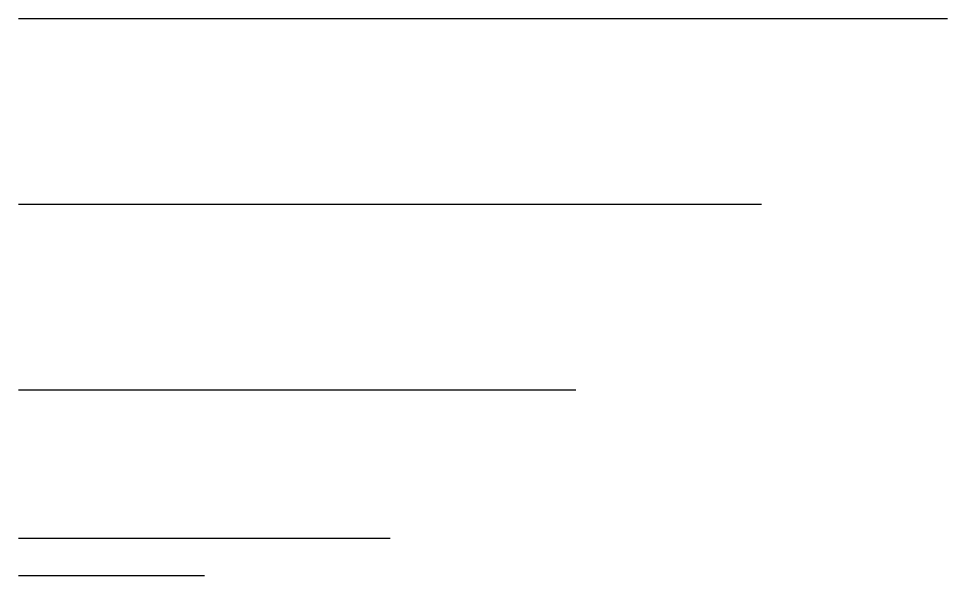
# Model space of a CAD drawing. Header units: inches. Extents: x 0 to 50, y 0 to 30.
import ezdxf

# ---------------------------------------------------------------- set-up
doc = ezdxf.new("R2010")
doc.units = ezdxf.units.IN
doc.header["$MEASUREMENT"] = 0
doc.layers.get('0').update_dxf_attribs({"lineweight": 25, "true_color": 0xffffff})

msp = doc.modelspace()

# ---------------------------------------------------------------- linework, layer by layer
for p, q in [((0, 30), (50, 30)), ((0, 20), (40, 20)), ((0, 10), (30, 10)), ((0, 2), (20, 2)), ((0, 0), (10, 0))]:
    msp.add_line(p, q)

doc.saveas('drawing.dxf')
